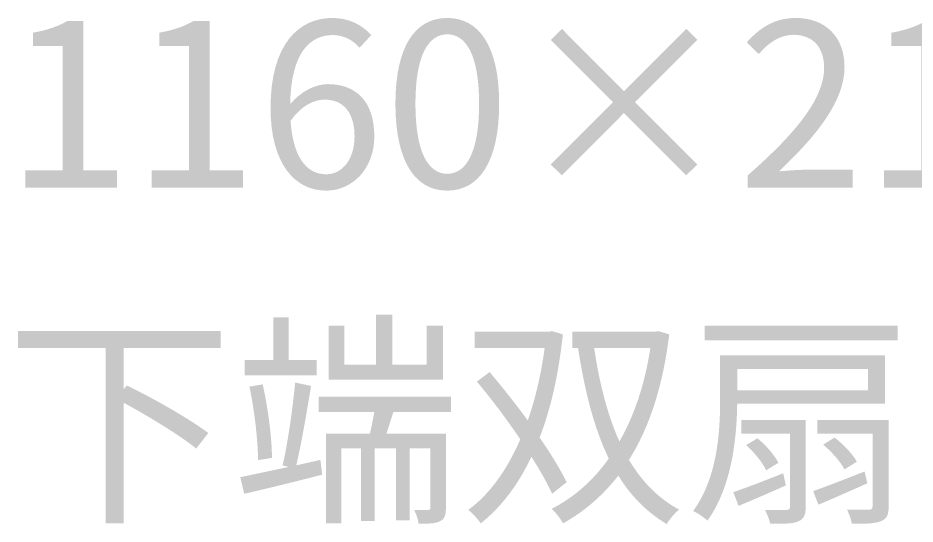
# Model space of a CAD drawing. Header units: millimetres. Extents: x -4600 to 229000, y -4300 to 19460.
# Drawn here: x 18598 to 19728, y 10572 to 11209 of the extents above; entities that cross this region are included whole.
import ezdxf

# ---------------------------------------------------------------- set-up
doc = ezdxf.new("R2010")
doc.units = ezdxf.units.MM
doc.header["$LTSCALE"] = 100
doc.layers.add('A-NOTE', color=7, linetype='Continuous', lineweight=18)

# ---------------------------------------------------------------- blocks, each defined once
blk = doc.blocks.new('A01_SHEET')
at = {"layer": 'A-NOTE'}
h = blk.add_hatch(color=256, dxfattribs=at)
edge = h.paths.add_edge_path()
edge.add_line((18607.4, 10995), (18722.6, 10995))
edge.add_line((18722.6, 10995), (18722.6, 11016.8))
edge.add_line((18722.6, 11016.8), (18680.5, 11016.8))
edge.add_line((18680.5, 11016.8), (18680.5, 11205))
edge.add_line((18680.5, 11205), (18660.4, 11205))
edge.add_spline(control_points=[(18660.4, 11205), (18648.9, 11198.4), (18635.5, 11193.5), (18616.8, 11190.1)], knot_values=[0, 0, 0, 0, 1, 1, 1, 1], degree=3, periodic=0)
edge.add_line((18616.8, 11190.1), (18616.8, 11173.5))
edge.add_line((18616.8, 11173.5), (18654.4, 11173.5))
edge.add_line((18654.4, 11173.5), (18654.4, 11016.8))
edge.add_line((18654.4, 11016.8), (18607.4, 11016.8))
edge.add_line((18607.4, 11016.8), (18607.4, 10995))
h = blk.add_hatch(color=256, dxfattribs=at)
edge = h.paths.add_edge_path()
edge.add_line((18766.4, 10995), (18881.6, 10995))
edge.add_line((18881.6, 10995), (18881.6, 11016.8))
edge.add_line((18881.6, 11016.8), (18839.5, 11016.8))
edge.add_line((18839.5, 11016.8), (18839.5, 11205))
edge.add_line((18839.5, 11205), (18819.4, 11205))
edge.add_spline(control_points=[(18819.4, 11205), (18807.9, 11198.4), (18794.5, 11193.5), (18775.9, 11190.1)], knot_values=[0, 0, 0, 0, 1, 1, 1, 1], degree=3, periodic=0)
edge.add_line((18775.9, 11190.1), (18775.9, 11173.5))
edge.add_line((18775.9, 11173.5), (18813.4, 11173.5))
edge.add_line((18813.4, 11173.5), (18813.4, 11016.8))
edge.add_line((18813.4, 11016.8), (18766.4, 11016.8))
edge.add_line((18766.4, 11016.8), (18766.4, 10995))
h = blk.add_hatch(color=256, dxfattribs=at)
edge = h.paths.add_edge_path()
edge.add_spline(control_points=[(18986.4, 10991.3), (19019.1, 10991.3), (19046.9, 11018.8), (19046.9, 11059.5), (19046.9, 11103.6), (19024, 11125.4), (18988.4, 11125.4), (18972.1, 11125.4), (18953.8, 11115.9), (18940.9, 11100.1)], knot_values=[0, 0, 0, 0, 1, 1, 1, 2, 2, 2, 3, 3, 3, 3], degree=3, periodic=0)
edge.add_spline(control_points=[(18940.9, 11100.1), (18942, 11165.2), (18965.8, 11187.2), (18995, 11187.2), (19007.6, 11187.2), (19020.2, 11180.9), (19028.3, 11171.2)], knot_values=[0, 0, 0, 0, 1, 1, 1, 2, 2, 2, 2], degree=3, periodic=0)
edge.add_line((19028.3, 11171.2), (19043.2, 11187.2))
edge.add_spline(control_points=[(19043.2, 11187.2), (19031.4, 11199.8), (19015.6, 11208.7), (18993.9, 11208.7), (18953.2, 11208.7), (18916.2, 11177.5), (18916.2, 11095.3), (18916.2, 11025.9), (18946.3, 10991.3), (18986.4, 10991.3)], knot_values=[0, 0, 0, 0, 1, 1, 1, 2, 2, 2, 3, 3, 3, 3], degree=3, periodic=0)
edge = h.paths.add_edge_path(flags=0)
edge.add_spline(control_points=[(18941.4, 11079.2), (18955.2, 11098.7), (18971.2, 11105.9), (18984.1, 11105.9), (19009.6, 11105.9), (19022, 11087.8), (19022, 11059.5), (19022, 11030.8), (19006.5, 11011.9), (18986.4, 11011.9), (18960.1, 11011.9), (18944.3, 11035.7), (18941.4, 11079.2)], knot_values=[0, 0, 0, 0, 1, 1, 1, 2, 2, 2, 3, 3, 3, 4, 4, 4, 4], degree=3, periodic=0)
h = blk.add_hatch(color=256, dxfattribs=at)
edge = h.paths.add_edge_path()
edge.add_spline(control_points=[(19138.8, 10991.3), (19178.7, 10991.3), (19204.2, 11027.4), (19204.2, 11100.7), (19204.2, 11173.5), (19178.7, 11208.7), (19138.8, 11208.7), (19098.7, 11208.7), (19073.5, 11173.5), (19073.5, 11100.7), (19073.5, 11027.4), (19098.7, 10991.3), (19138.8, 10991.3)], knot_values=[0, 0, 0, 0, 1, 1, 1, 2, 2, 2, 3, 3, 3, 4, 4, 4, 4], degree=3, periodic=0)
edge = h.paths.add_edge_path(flags=0)
edge.add_spline(control_points=[(19138.8, 11012.5), (19115.1, 11012.5), (19098.7, 11039.1), (19098.7, 11100.7), (19098.7, 11162), (19115.1, 11188.1), (19138.8, 11188.1), (19162.6, 11188.1), (19178.9, 11162), (19178.9, 11100.7), (19178.9, 11039.1), (19162.6, 11012.5), (19138.8, 11012.5)], knot_values=[0, 0, 0, 0, 1, 1, 1, 2, 2, 2, 3, 3, 3, 4, 4, 4, 4], degree=3, periodic=0)
h = blk.add_hatch(color=256, dxfattribs=at)
edge = h.paths.add_edge_path()
edge.add_line((19517.3, 10995), (19649.4, 10995))
edge.add_line((19649.4, 10995), (19649.4, 11017.6))
edge.add_line((19649.4, 11017.6), (19591.2, 11017.6))
edge.add_spline(control_points=[(19591.2, 11017.6), (19580.6, 11017.6), (19567.7, 11016.5), (19556.8, 11015.6)], knot_values=[0, 0, 0, 0, 1, 1, 1, 1], degree=3, periodic=0)
edge.add_spline(control_points=[(19556.8, 11015.6), (19606.1, 11062.3), (19639.3, 11105), (19639.3, 11147.1), (19639.3, 11184.4), (19615.6, 11208.7), (19578, 11208.7), (19551.4, 11208.7), (19533.1, 11196.7), (19516.2, 11178.1)], knot_values=[0, 0, 0, 0, 1, 1, 1, 2, 2, 2, 3, 3, 3, 3], degree=3, periodic=0)
edge.add_line((19516.2, 11178.1), (19531.3, 11163.2))
edge.add_spline(control_points=[(19531.3, 11163.2), (19543.1, 11177.2), (19557.7, 11187.5), (19574.9, 11187.5), (19601, 11187.5), (19613.6, 11170), (19613.6, 11146), (19613.6, 11109.9), (19583.2, 11068.1), (19517.3, 11010.5)], knot_values=[0, 0, 0, 0, 1, 1, 1, 2, 2, 2, 3, 3, 3, 3], degree=3, periodic=0)
edge.add_line((19517.3, 11010.5), (19517.3, 10995))
h = blk.add_hatch(color=256, dxfattribs=at)
edge = h.paths.add_edge_path()
edge.add_line((19688.9, 10995), (19804.1, 10995))
edge.add_line((19804.1, 10995), (19804.1, 11016.8))
edge.add_line((19804.1, 11016.8), (19762, 11016.8))
edge.add_line((19762, 11016.8), (19762, 11205))
edge.add_line((19762, 11205), (19741.9, 11205))
edge.add_spline(control_points=[(19741.9, 11205), (19730.5, 11198.4), (19717, 11193.5), (19698.4, 11190.1)], knot_values=[0, 0, 0, 0, 1, 1, 1, 1], degree=3, periodic=0)
edge.add_line((19698.4, 11190.1), (19698.4, 11173.5))
edge.add_line((19698.4, 11173.5), (19735.9, 11173.5))
edge.add_line((19735.9, 11173.5), (19735.9, 11016.8))
edge.add_line((19735.9, 11016.8), (19688.9, 11016.8))
edge.add_line((19688.9, 11016.8), (19688.9, 10995))
for points in [[(19439.9, 11010.5), (19453.7, 11024.2), (19375.5, 11102.7), (19453.7, 11181.2), (19439.9, 11195), (19361.4, 11116.5), (19283.2, 11195), (19269.2, 11180.9), (19347.7, 11102.7), (19269.2, 11024.2), (19283.2, 11010.5), (19361.4, 11089), (19439.9, 11010.5)], [(18919.7, 10831.9), (18919.7, 10778.1), (18883.6, 10778.1), (18883.6, 10758.6), (18974.1, 10758.6), (18974.1, 10778.1), (18939.2, 10778.1), (18939.2, 10831.9), (18919.7, 10831.9)], [(18989.3, 10821.3), (18989.3, 10753.1), (19133.4, 10753.1), (19133.4, 10821.3), (19112.8, 10821.3), (19112.8, 10772.1), (19069.5, 10772.1), (19069.5, 10835.1), (19048.9, 10835.1), (19048.9, 10772.1), (19009.1, 10772.1), (19009.1, 10821.3), (18989.3, 10821.3)], [(19462.9, 10821.3), (19462.9, 10802.7), (19706.4, 10802.7), (19706.4, 10821.3), (19462.9, 10821.3)]]:
    blk.add_hatch(color=256, dxfattribs=at).paths.add_polyline_path(points)
h = blk.add_hatch(color=256, dxfattribs=at)
edge = h.paths.add_edge_path()
edge.add_line((18597.9, 10814.5), (18597.9, 10793))
edge.add_line((18597.9, 10793), (18708.5, 10793))
edge.add_line((18708.5, 10793), (18708.5, 10572.4))
edge.add_line((18708.5, 10572.4), (18731.2, 10572.4))
edge.add_line((18731.2, 10572.4), (18731.2, 10724.2))
edge.add_spline(control_points=[(18731.2, 10724.2), (18764.1, 10706.4), (18802.5, 10682.7), (18822.6, 10666.6)], knot_values=[0, 0, 0, 0, 1, 1, 1, 1], degree=3, periodic=0)
edge.add_line((18822.6, 10666.6), (18837.7, 10686.1))
edge.add_spline(control_points=[(18837.7, 10686.1), (18814.8, 10703.6), (18769.3, 10729.4), (18735.2, 10746)], knot_values=[0, 0, 0, 0, 1, 1, 1, 1], degree=3, periodic=0)
edge.add_line((18735.2, 10746), (18731.2, 10741.4))
edge.add_line((18731.2, 10741.4), (18731.2, 10793))
edge.add_line((18731.2, 10793), (18853.2, 10793))
edge.add_line((18853.2, 10793), (18853.2, 10814.5))
edge.add_line((18853.2, 10814.5), (18597.9, 10814.5))
h = blk.add_hatch(color=256, dxfattribs=at)
edge = h.paths.add_edge_path()
edge.add_spline(control_points=[(19176.1, 10750.9), (19194.4, 10729.1), (19213.9, 10703.3), (19230.8, 10678.1)], knot_values=[0, 0, 0, 0, 1, 1, 1, 1], degree=3, periodic=0)
edge.add_spline(control_points=[(19230.8, 10678.1), (19213.6, 10638.5), (19191.3, 10608.2), (19165.2, 10589.3)], knot_values=[0, 0, 0, 0, 1, 1, 1, 1], degree=3, periodic=0)
edge.add_spline(control_points=[(19165.2, 10589.3), (19170.4, 10585.5), (19177.5, 10577.5), (19181, 10572.4)], knot_values=[0, 0, 0, 0, 1, 1, 1, 1], degree=3, periodic=0)
edge.add_spline(control_points=[(19181, 10572.4), (19206.2, 10592.4), (19227.9, 10620.2), (19244.8, 10656.3)], knot_values=[0, 0, 0, 0, 1, 1, 1, 1], degree=3, periodic=0)
edge.add_spline(control_points=[(19244.8, 10656.3), (19255.7, 10639.1), (19264.9, 10623.1), (19270.9, 10609.6)], knot_values=[0, 0, 0, 0, 1, 1, 1, 1], degree=3, periodic=0)
edge.add_line((19270.9, 10609.6), (19289.2, 10624.2))
edge.add_spline(control_points=[(19289.2, 10624.2), (19281.5, 10640), (19269.5, 10659.7), (19255.2, 10680.4)], knot_values=[0, 0, 0, 0, 1, 1, 1, 1], degree=3, periodic=0)
edge.add_spline(control_points=[(19255.2, 10680.4), (19269.2, 10716.8), (19279.2, 10760), (19284.4, 10810.4)], knot_values=[0, 0, 0, 0, 1, 1, 1, 1], degree=3, periodic=0)
edge.add_line((19284.4, 10810.4), (19270.6, 10814.5))
edge.add_line((19270.6, 10814.5), (19266.9, 10813.6))
edge.add_line((19266.9, 10813.6), (19173.5, 10813.6))
edge.add_line((19173.5, 10813.6), (19173.5, 10793))
edge.add_line((19173.5, 10793), (19261.5, 10793))
edge.add_spline(control_points=[(19261.5, 10793), (19256.9, 10759.4), (19249.7, 10729.1), (19240.3, 10701.9)], knot_values=[0, 0, 0, 0, 1, 1, 1, 1], degree=3, periodic=0)
edge.add_spline(control_points=[(19240.3, 10701.9), (19224.8, 10723.1), (19207.9, 10744.3), (19192.1, 10762.9)], knot_values=[0, 0, 0, 0, 1, 1, 1, 1], degree=3, periodic=0)
edge.add_line((19192.1, 10762.9), (19176.1, 10750.9))
h = blk.add_hatch(color=256, dxfattribs=at)
edge = h.paths.add_edge_path()
edge.add_line((19296.4, 10813.6), (19296.4, 10793))
edge.add_line((19296.4, 10793), (19303.6, 10793))
edge.add_spline(control_points=[(19303.6, 10793), (19311.9, 10739.4), (19323.6, 10692.4), (19342.3, 10654)], knot_values=[0, 0, 0, 0, 1, 1, 1, 1], degree=3, periodic=0)
edge.add_spline(control_points=[(19342.3, 10654), (19322.2, 10625.7), (19297.6, 10604.5), (19270.3, 10590.7)], knot_values=[0, 0, 0, 0, 1, 1, 1, 1], degree=3, periodic=0)
edge.add_spline(control_points=[(19270.3, 10590.7), (19275.2, 10586.4), (19281.8, 10577.8), (19284.7, 10572.4)], knot_values=[0, 0, 0, 0, 1, 1, 1, 1], degree=3, periodic=0)
edge.add_spline(control_points=[(19284.7, 10572.4), (19311, 10587), (19334.2, 10606.7), (19354.3, 10632.5)], knot_values=[0, 0, 0, 0, 1, 1, 1, 1], degree=3, periodic=0)
edge.add_spline(control_points=[(19354.3, 10632.5), (19370, 10607), (19390.1, 10586.4), (19415.3, 10571.5)], knot_values=[0, 0, 0, 0, 1, 1, 1, 1], degree=3, periodic=0)
edge.add_spline(control_points=[(19415.3, 10571.5), (19418.7, 10577.5), (19425.6, 10585.5), (19430.8, 10589.8)], knot_values=[0, 0, 0, 0, 1, 1, 1, 1], degree=3, periodic=0)
edge.add_spline(control_points=[(19430.8, 10589.8), (19404.4, 10603.9), (19383.8, 10625.4), (19367.7, 10652.3)], knot_values=[0, 0, 0, 0, 1, 1, 1, 1], degree=3, periodic=0)
edge.add_spline(control_points=[(19367.7, 10652.3), (19393, 10692.1), (19410.4, 10744.3), (19418.5, 10810.4)], knot_values=[0, 0, 0, 0, 1, 1, 1, 1], degree=3, periodic=0)
edge.add_line((19418.5, 10810.4), (19404.4, 10814.5))
edge.add_line((19404.4, 10814.5), (19400.7, 10813.6))
edge.add_line((19400.7, 10813.6), (19296.4, 10813.6))
edge = h.paths.add_edge_path(flags=0)
edge.add_spline(control_points=[(19394.7, 10793), (19387.5, 10746.8), (19374.1, 10707.3), (19355.7, 10675.5)], knot_values=[0, 0, 0, 0, 1, 1, 1, 1], degree=3, periodic=0)
edge.add_spline(control_points=[(19355.7, 10675.5), (19340.5, 10709), (19330.5, 10749.1), (19323.9, 10793)], knot_values=[0, 0, 0, 0, 1, 1, 1, 1], degree=3, periodic=0)
edge.add_line((19323.9, 10793), (19394.7, 10793))
h = blk.add_hatch(color=256, dxfattribs=at)
edge = h.paths.add_edge_path()
edge.add_line((19482.6, 10783.8), (19482.6, 10728.8))
edge.add_spline(control_points=[(19482.6, 10728.8), (19482.6, 10687.5), (19479.2, 10629.4), (19448.5, 10587.8)], knot_values=[0, 0, 0, 0, 1, 1, 1, 1], degree=3, periodic=0)
edge.add_spline(control_points=[(19448.5, 10587.8), (19453.7, 10585.8), (19462.9, 10579.5), (19466.6, 10575.8)], knot_values=[0, 0, 0, 0, 1, 1, 1, 1], degree=3, periodic=0)
edge.add_spline(control_points=[(19466.6, 10575.8), (19497.2, 10617.9), (19503.5, 10679.2), (19504.1, 10723.1)], knot_values=[0, 0, 0, 0, 1, 1, 1, 1], degree=3, periodic=0)
edge.add_line((19504.1, 10723.1), (19690.1, 10723.1))
edge.add_line((19690.1, 10723.1), (19690.1, 10783.8))
edge.add_line((19690.1, 10783.8), (19482.6, 10783.8))
edge = h.paths.add_edge_path(flags=0)
edge.add_line((19605, 10702.7), (19605, 10685.5))
edge.add_line((19605, 10685.5), (19674.6, 10685.5))
edge.add_line((19674.6, 10685.5), (19674.6, 10593.9))
edge.add_spline(control_points=[(19674.6, 10593.9), (19674.6, 10590.7), (19673.4, 10589.6), (19670, 10589.6), (19666.6, 10589.6), (19655.1, 10589.6), (19642.2, 10589.8)], knot_values=[0, 0, 0, 0, 1, 1, 1, 2, 2, 2, 2], degree=3, periodic=0)
edge.add_spline(control_points=[(19642.2, 10589.8), (19645.1, 10584.7), (19647.7, 10577), (19648.5, 10571.8)], knot_values=[0, 0, 0, 0, 1, 1, 1, 1], degree=3, periodic=0)
edge.add_spline(control_points=[(19648.5, 10571.8), (19666.6, 10571.8), (19678, 10572.1), (19685.5, 10575.2), (19692.9, 10578.4), (19694.9, 10583.5), (19694.9, 10593.9)], knot_values=[0, 0, 0, 0, 1, 1, 1, 2, 2, 2, 2], degree=3, periodic=0)
edge.add_line((19694.9, 10593.9), (19694.9, 10702.7))
edge.add_line((19694.9, 10702.7), (19605, 10702.7))
edge = h.paths.add_edge_path(flags=0)
edge.add_line((19599.8, 10613), (19606.4, 10595.9))
edge.add_spline(control_points=[(19606.4, 10595.9), (19624.7, 10603.6), (19646.8, 10613.3), (19668, 10622.8)], knot_values=[0, 0, 0, 0, 1, 1, 1, 1], degree=3, periodic=0)
edge.add_line((19668, 10622.8), (19664.6, 10637.7))
edge.add_spline(control_points=[(19664.6, 10637.7), (19640.5, 10628.2), (19616.4, 10618.8), (19599.8, 10613)], knot_values=[0, 0, 0, 0, 1, 1, 1, 1], degree=3, periodic=0)
edge = h.paths.add_edge_path(flags=0)
edge.add_spline(control_points=[(19612.4, 10671.5), (19623, 10662.6), (19634.5, 10649.7), (19639.3, 10640.3)], knot_values=[0, 0, 0, 0, 1, 1, 1, 1], degree=3, periodic=0)
edge.add_line((19639.3, 10640.3), (19654.8, 10650))
edge.add_spline(control_points=[(19654.8, 10650), (19649.7, 10659.5), (19637.9, 10672.1), (19626.7, 10680.4)], knot_values=[0, 0, 0, 0, 1, 1, 1, 1], degree=3, periodic=0)
edge.add_line((19626.7, 10680.4), (19612.4, 10671.5))
edge = h.paths.add_edge_path(flags=0)
edge.add_line((19509.3, 10702.7), (19509.3, 10685.5))
edge.add_line((19509.3, 10685.5), (19570.6, 10685.5))
edge.add_line((19570.6, 10685.5), (19570.6, 10593.3))
edge.add_spline(control_points=[(19570.6, 10593.3), (19570.6, 10590.1), (19569.4, 10589.3), (19566, 10589.3)], knot_values=[0, 0, 0, 0, 1, 1, 1, 1], degree=3, periodic=0)
edge.add_spline(control_points=[(19566, 10589.3), (19562.6, 10589), (19551.7, 10589), (19539.1, 10589.3)], knot_values=[0, 0, 0, 0, 1, 1, 1, 1], degree=3, periodic=0)
edge.add_spline(control_points=[(19539.1, 10589.3), (19541.7, 10584.1), (19544.8, 10576.7), (19545.7, 10571.8)], knot_values=[0, 0, 0, 0, 1, 1, 1, 1], degree=3, periodic=0)
edge.add_spline(control_points=[(19545.7, 10571.8), (19562.9, 10571.8), (19574, 10571.8), (19581.2, 10574.9), (19588.3, 10578.1), (19590.4, 10583.3), (19590.4, 10593.3)], knot_values=[0, 0, 0, 0, 1, 1, 1, 2, 2, 2, 2], degree=3, periodic=0)
edge.add_line((19590.4, 10593.3), (19590.4, 10702.7))
edge.add_line((19590.4, 10702.7), (19509.3, 10702.7))
edge = h.paths.add_edge_path(flags=0)
edge.add_line((19499.2, 10611.6), (19505.8, 10594.4))
edge.add_spline(control_points=[(19505.8, 10594.4), (19523.9, 10601.9), (19545.1, 10611), (19565.4, 10620.2)], knot_values=[0, 0, 0, 0, 1, 1, 1, 1], degree=3, periodic=0)
edge.add_line((19565.4, 10620.2), (19562, 10635.4))
edge.add_spline(control_points=[(19562, 10635.4), (19538.8, 10626.2), (19515.6, 10617.3), (19499.2, 10611.6)], knot_values=[0, 0, 0, 0, 1, 1, 1, 1], degree=3, periodic=0)
edge = h.paths.add_edge_path(flags=0)
edge.add_spline(control_points=[(19515.3, 10670.9), (19525.6, 10661.8), (19536.5, 10648.6), (19540.5, 10639.1)], knot_values=[0, 0, 0, 0, 1, 1, 1, 1], degree=3, periodic=0)
edge.add_line((19540.5, 10639.1), (19556, 10648.6))
edge.add_spline(control_points=[(19556, 10648.6), (19551.4, 10658), (19540.2, 10670.9), (19529.6, 10679.5)], knot_values=[0, 0, 0, 0, 1, 1, 1, 1], degree=3, periodic=0)
edge.add_line((19529.6, 10679.5), (19515.3, 10670.9))
h.paths.add_polyline_path([(19504.1, 10766.9), (19668.9, 10766.9), (19668.9, 10740), (19504.1, 10740), (19504.1, 10766.9)], flags=0)
h = blk.add_hatch(color=256, dxfattribs=at)
edge = h.paths.add_edge_path()
edge.add_spline(control_points=[(18947.2, 10749.7), (18944.3, 10718.2), (18937.7, 10672.4), (18931.4, 10645.4)], knot_values=[0, 0, 0, 0, 1, 1, 1, 1], degree=3, periodic=0)
edge.add_line((18931.4, 10645.4), (18938.9, 10643.4))
edge.add_line((18938.9, 10643.4), (18878.1, 10630.5))
edge.add_line((18878.1, 10630.5), (18883, 10609.6))
edge.add_spline(control_points=[(18883, 10609.6), (18910.5, 10615.9), (18946.9, 10624.8), (18981.3, 10633.7)], knot_values=[0, 0, 0, 0, 1, 1, 1, 1], degree=3, periodic=0)
edge.add_line((18981.3, 10633.7), (18979, 10652.3))
edge.add_line((18979, 10652.3), (18948.6, 10645.4))
edge.add_spline(control_points=[(18948.6, 10645.4), (18954.9, 10672.1), (18962.1, 10713.6), (18967.2, 10745.4)], knot_values=[0, 0, 0, 0, 1, 1, 1, 1], degree=3, periodic=0)
edge.add_line((18967.2, 10745.4), (18947.2, 10749.7))
edge = h.paths.add_edge_path(flags=0)
edge.add_spline(control_points=[(18889.6, 10744.5), (18895.9, 10715.3), (18900.2, 10676.9), (18900.5, 10652)], knot_values=[0, 0, 0, 0, 1, 1, 1, 1], degree=3, periodic=0)
edge.add_line((18900.5, 10652), (18918, 10654.9))
edge.add_spline(control_points=[(18918, 10654.9), (18917.7, 10680.1), (18913.1, 10717.9), (18906.2, 10747.4)], knot_values=[0, 0, 0, 0, 1, 1, 1, 1], degree=3, periodic=0)
edge.add_line((18906.2, 10747.4), (18889.6, 10744.5))
h = blk.add_hatch(color=256, dxfattribs=at)
edge = h.paths.add_edge_path()
edge.add_line((18985.9, 10685.5), (18985.9, 10572.4))
edge.add_line((18985.9, 10572.4), (19005.3, 10572.4))
edge.add_line((19005.3, 10572.4), (19005.3, 10666.9))
edge.add_line((19005.3, 10666.9), (19030.3, 10666.9))
edge.add_line((19030.3, 10666.9), (19030.3, 10575.2))
edge.add_line((19030.3, 10575.2), (19047.4, 10575.2))
edge.add_line((19047.4, 10575.2), (19047.4, 10666.9))
edge.add_line((19047.4, 10666.9), (19074.1, 10666.9))
edge.add_line((19074.1, 10666.9), (19074.1, 10576.1))
edge.add_line((19074.1, 10576.1), (19091.3, 10576.1))
edge.add_line((19091.3, 10576.1), (19091.3, 10666.9))
edge.add_line((19091.3, 10666.9), (19117.6, 10666.9))
edge.add_line((19117.6, 10666.9), (19117.6, 10592.4))
edge.add_spline(control_points=[(19117.6, 10592.4), (19117.6, 10590.1), (19117.1, 10589.3), (19114.5, 10589.3)], knot_values=[0, 0, 0, 0, 1, 1, 1, 1], degree=3, periodic=0)
edge.add_spline(control_points=[(19114.5, 10589.3), (19112.2, 10589), (19105, 10589), (19097, 10589.3)], knot_values=[0, 0, 0, 0, 1, 1, 1, 1], degree=3, periodic=0)
edge.add_spline(control_points=[(19097, 10589.3), (19099.6, 10584.4), (19102.2, 10577), (19102.7, 10571.8)], knot_values=[0, 0, 0, 0, 1, 1, 1, 1], degree=3, periodic=0)
edge.add_spline(control_points=[(19102.7, 10571.8), (19115.9, 10571.8), (19123.9, 10572.1), (19130, 10575.2)], knot_values=[0, 0, 0, 0, 1, 1, 1, 1], degree=3, periodic=0)
edge.add_spline(control_points=[(19130, 10575.2), (19135.7, 10578.1), (19137.1, 10583.3), (19137.1, 10592.1)], knot_values=[0, 0, 0, 0, 1, 1, 1, 1], degree=3, periodic=0)
edge.add_line((19137.1, 10592.1), (19137.1, 10685.5))
edge.add_line((19137.1, 10685.5), (19062.3, 10685.5))
edge.add_line((19062.3, 10685.5), (19070.9, 10712.5))
edge.add_line((19070.9, 10712.5), (19143.4, 10712.5))
edge.add_line((19143.4, 10712.5), (19143.4, 10731.9))
edge.add_line((19143.4, 10731.9), (18976.7, 10731.9))
edge.add_line((18976.7, 10731.9), (18976.7, 10712.5))
edge.add_line((18976.7, 10712.5), (19046.9, 10712.5))
edge.add_spline(control_points=[(19046.9, 10712.5), (19045.2, 10703.6), (19043.4, 10693.8), (19041.4, 10685.5)], knot_values=[0, 0, 0, 0, 1, 1, 1, 1], degree=3, periodic=0)
edge.add_line((19041.4, 10685.5), (18985.9, 10685.5))

msp = doc.modelspace()

# ---------------------------------------------------------------- block references
msp.add_blockref('A01_SHEET', (0, 0))

doc.saveas('drawing.dxf')
